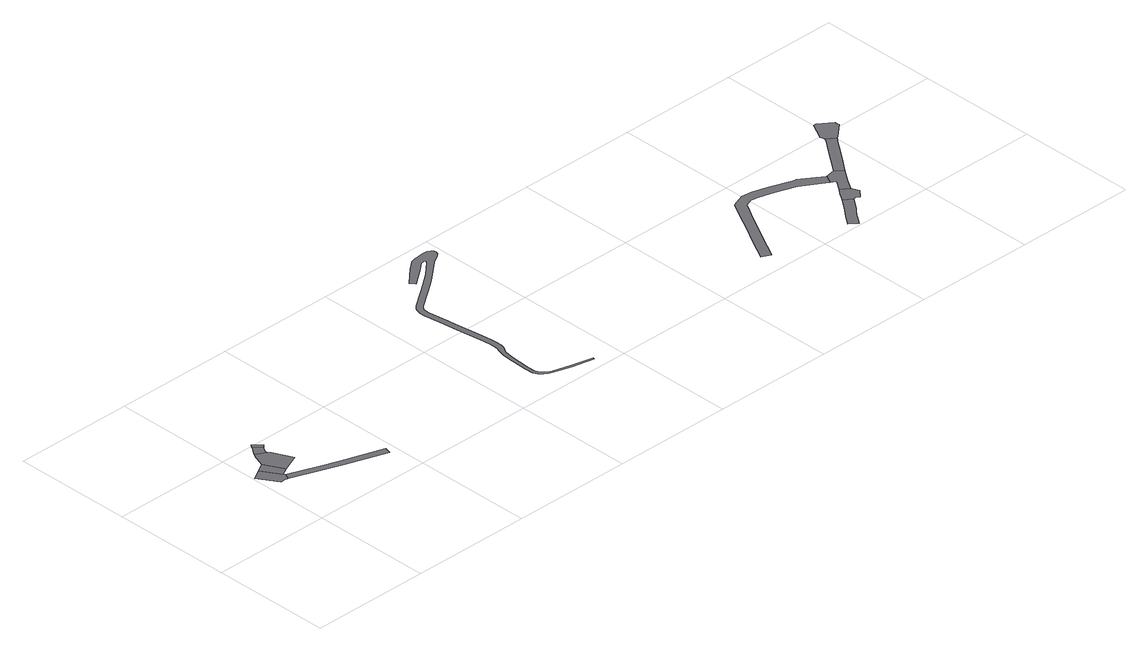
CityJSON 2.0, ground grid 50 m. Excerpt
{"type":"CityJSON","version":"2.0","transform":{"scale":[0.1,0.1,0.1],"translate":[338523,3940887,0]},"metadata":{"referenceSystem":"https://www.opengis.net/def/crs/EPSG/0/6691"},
"CityObjects":{
"road1":{"type":"Road","geometry":[{"type":"MultiSurface","lod":"1","boundaries":[[[0,1,2,3,4,5,6,7,8,9]]]}]},
"road2":{"type":"Road","attributes":{"RoadStructureAttribute.sectionType":"1"},"geometry":[{"type":"MultiSurface","lod":"1","boundaries":[[[10,0,9,11,12]]]}]},
"road3":{"type":"Road","geometry":[{"type":"MultiSurface","lod":"1","boundaries":[[[13,14,15,16,10,12,17,18]]]}]},
"road4":{"type":"Road","attributes":{"RoadStructureAttribute.sectionType":"1"},"geometry":[{"type":"MultiSurface","lod":"1","boundaries":[[[13,19,20,21,22,23,24,14]]]}]},
"road5":{"type":"Road","geometry":[{"type":"MultiSurface","lod":"1","boundaries":[[[25,23,22,26,27]]]}]},
"road6":{"type":"Road","attributes":{"RoadStructureAttribute.sectionType":"1"},"geometry":[{"type":"MultiSurface","lod":"1","boundaries":[[[7,28,29,30,31,32,33,34,8]]]}]},
"road7":{"type":"Road","geometry":[{"type":"MultiSurface","lod":"1","boundaries":[[[35,36,37,38,39,40,41,42,43,44,45,46,47,48,49,50,51,52,53,54,55,56,57,58,59,60,61,62,63,64,65,66,67,68,69,70,71,72,73,74,75,76,77,78,79,80,81,82,83,84,85,86,87,88,89,90,91,92,93,94,95,96,97,98,99,100,101,102,103,104,105,106,107,108,109,110,111,112,113]]]}]},
"road8":{"type":"Road","attributes":{"RoadStructureAttribute.sectionType":"1"},"geometry":[{"type":"MultiSurface","lod":"1","boundaries":[[[114,115,116,117,118,119,120,121,122,123,124,125,126,127,128,129,130,131,132,133,134,135,136,137,138,139]]]}]},
"road9":{"type":"Road","geometry":[{"type":"MultiSurface","lod":"1","boundaries":[[[140,141,142,143,144,145,146,147,148,149,150,151,152]]]}]},
"road10":{"type":"Road","geometry":[{"type":"MultiSurface","lod":"1","boundaries":[[[153,154,155,146,145,156,157,158]]]}]},
"road11":{"type":"Road","geometry":[{"type":"MultiSurface","lod":"1","boundaries":[[[114,139,159,154,153,160,161,162]]]}]},
"road12":{"type":"Road","attributes":{"RoadStructureAttribute.sectionType":"1"},"geometry":[{"type":"MultiSurface","lod":"1","boundaries":[[[161,163,164,165,166,167,168,169,170,162]]]}]},
"road13":{"type":"Road","geometry":[{"type":"MultiSurface","lod":"1","boundaries":[[[171,172,168,167,173,174,175,176,177,178]]]}]}
},
"vertices":[
[53,371,0],[13,349,0],[8,345,0],[60,265,0],[73,266,0],[81,265,0],[89,263,0],[93,262,0],[103,288,0],[98,292,0],
[89,392,0],[111,300,0],[130,310,0],
[158,433,0],[116,457,0],[105,437,0],[96,409,0],[203,342,0],[166,425,0],
[156,442,0],[161,452,0],[169,464,0],[172,467,0],[142,495,0],[120,465,0],
[140,496,0],[182,478,0],[150,507,0],
[210,218,0],[291,188,0],[466,128,0],[473,157,0],[304,214,0],[225,243,0],[112,285,0],
[1364,888,0],[1380,902,0],[1393,912,0],[1405,916,0],[1412,916,0],[1415,912,0],[1410,904,0],[1355,853,0],[1327,832,0],[1297,809,0],[1265,785,0],[1257,780,0],[1190,732,0],[1177,718,0],[1171,708,0],[1167,688,0],[1167,666,0],[1178,580,0],[1184,536,0],[1202,401,0],[1203,392,0],[1205,370,0],[1205,346,0],[1202,333,0],[1198,323,0],[1194,307,0],[1189,288,0],[1187,265,0],[1182,174,0],[1184,138,0],[1193,119,0],[1208,106,0],[1221,96,0],[1242,87,0],[1310,67,0],[1401,47,0],[1404,55,0],[1313,77,0],[1245,97,0],[1226,105,0],[1215,114,0],[1206,125,0],[1199,141,0],[1197,174,0],[1204,265,0],[1210,300,0],[1217,311,0],[1224,324,0],[1230,344,0],[1230,371,0],[1228,394,0],[1220,454,0],[1219,465,0],[1209,539,0],[1204,574,0],[1203,583,0],[1192,668,0],[1192,686,0],[1194,697,0],[1206,713,0],[1280,765,0],[1312,789,0],[1343,812,0],[1370,833,0],[1432,886,0],[1459,902,0],[1478,917,0],[1483,929,0],[1481,939,0],[1474,946,0],[1461,952,0],[1442,954,0],[1421,953,0],[1397,951,0],[1376,943,0],[1358,929,0],[1340,914,0],[1272,852,0],[1289,832,0],
[2808,304,0],[2763,335,0],[2718,366,0],[2709,365,0],[2616,398,0],[2550,417,0],[2503,424,0],[2447,400,0],[2443,394,0],[2397,312,0],[2388,294,0],[2314,161,0],[2303,140,0],[2281,100,0],[2316,81,0],[2343,130,0],[2360,161,0],[2432,292,0],[2472,362,0],[2475,368,0],[2508,383,0],[2542,378,0],[2605,360,0],[2690,329,0],[2764,283,0],[2790,267,0],
[2705,44,0],[2709,50,0],[2729,75,0],[2735,81,0],[2768,125,0],[2774,133,0],[2740,157,0],[2703,105,0],[2702,105,0],[2678,74,0],[2663,54,0],[2648,34,0],[2679,9,0],
[2815,189,0],[2781,213,0],[2766,194,0],[2791,135,0],[2802,127,0],[2827,157,0],
[2810,254,0],[2841,230,0],[2881,287,0],[2849,310,0],
[2907,321,0],[2940,365,0],[2998,443,0],[2999,443,0],[3006,453,0],[2970,479,0],[2966,467,0],[2931,420,0],
[2965,496,0],[2970,490,0],[3012,456,0],[3072,510,0],[3070,518,0],[3072,529,0],[3017,570,0],[3004,569,0]
]}
